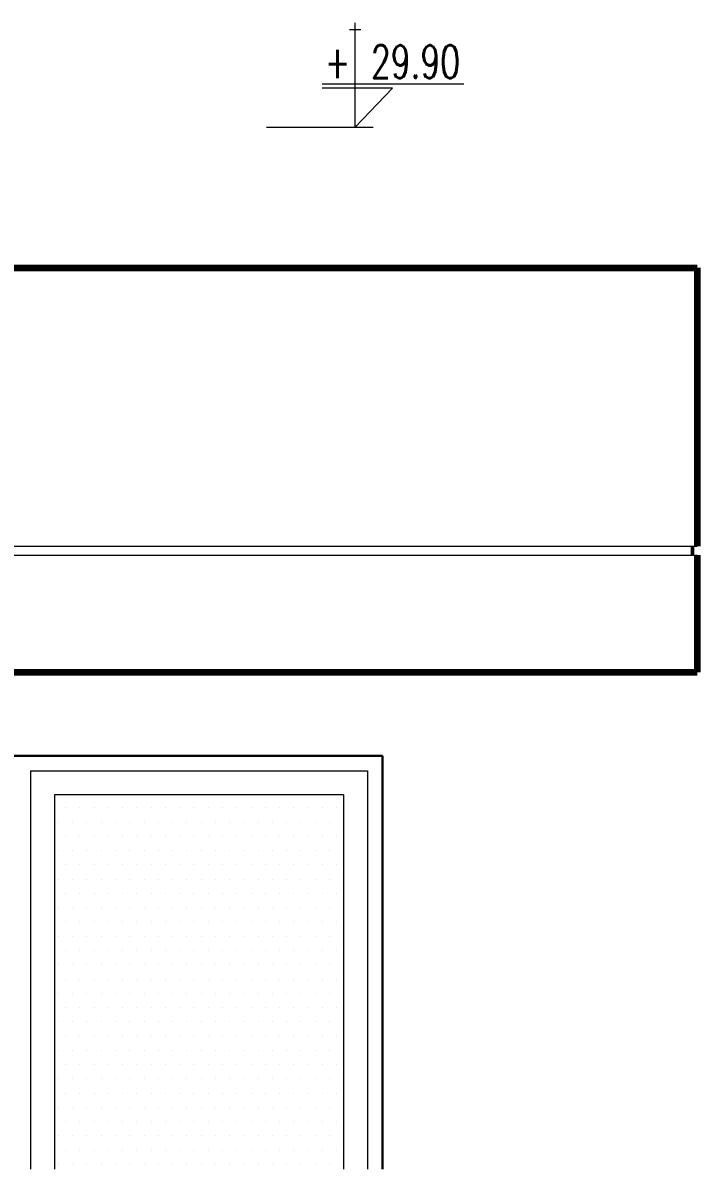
# Model space of a CAD drawing. Header units: millimetres. Extents: x 2016.56 to 2021.8, y 13721.83 to 13722.48.
# Drawn here: x 2020.2363 to 2020.2813, y 13722.3633 to 13722.4399 of the extents above; entities that cross this region are included whole.
import ezdxf

# ---------------------------------------------------------------- set-up
doc = ezdxf.new("R2010")
doc.units = ezdxf.units.MM
doc.layers.get('0').update_dxf_attribs({"lineweight": 20})
for name, color, linetype, lineweight in [('0.3', 150, 'Continuous', 30), ('0.5', 200, 'Continuous', 50), ('1.2', 120, 'Continuous', 120), ('DUVAR', 4, 'Continuous', 40), ('TEXT', 7, 'Continuous', 20)]:
    doc.layers.add(name, color=color, linetype=linetype, lineweight=lineweight)
doc.styles.get("Standard").update_dxf_attribs({"font": 'txt.shx', "width": 0.7, "height": 11})

msp = doc.modelspace()

# ---------------------------------------------------------------- linework, layer by layer
for p, q in [((2020.201315, 13722.404938), (2020.281315, 13722.404938)), ((2020.201315, 13722.404338), (2020.281315, 13722.404338)), ((2020.236815, 13722.389938), (2020.259315, 13722.389938)), ((2020.236815, 13722.389938), (2020.236815, 13722.363338)), ((2020.259315, 13722.389938), (2020.259315, 13722.363338)), ((2020.238415, 13722.388338), (2020.238415, 13722.363338)), ((2020.257715, 13722.388338), (2020.238415, 13722.388338)), ((2020.257715, 13722.388338), (2020.257715, 13722.363338))]:
    msp.add_line(p, q)
at = {"layer": '0.3'}
for p, q in [((2020.212315, 13722.390938), (2020.260315, 13722.390938)), ((2020.260315, 13722.390938), (2020.260315, 13722.363338))]:
    msp.add_line(p, q, dxfattribs=at)
at = {"layer": '0.5'}
msp.add_line((2020.281015, 13722.404938), (2020.281015, 13722.404338), dxfattribs=at)
at = {"layer": '1.2'}
for p, q in [((2020.201315, 13722.423538), (2020.281315, 13722.423538)), ((2020.281315, 13722.423538), (2020.281315, 13722.404938)), ((2020.281315, 13722.404338), (2020.281315, 13722.396538)), ((2020.201315, 13722.396538), (2020.281315, 13722.396538))]:
    msp.add_line(p, q, dxfattribs=at)
at = {"layer": 'DUVAR'}
for p, q in [((2020.239159, 13722.387462), (2020.239159, 13722.387462)), ((2020.240111, 13722.387462), (2020.240111, 13722.387462)), ((2020.241064, 13722.387462), (2020.241064, 13722.387462)), ((2020.242016, 13722.387462), (2020.242016, 13722.387462)), ((2020.242969, 13722.387462), (2020.242969, 13722.387462)), ((2020.243921, 13722.387462), (2020.243921, 13722.387462)), ((2020.244874, 13722.387462), (2020.244874, 13722.387462)), ((2020.245826, 13722.387462), (2020.245826, 13722.387462)), ((2020.246779, 13722.387462), (2020.246779, 13722.387462)), ((2020.247731, 13722.387462), (2020.247731, 13722.387462)), ((2020.248684, 13722.387462), (2020.248684, 13722.387462)), ((2020.249636, 13722.387462), (2020.249636, 13722.387462)), ((2020.250589, 13722.387462), (2020.250589, 13722.387462)), ((2020.251541, 13722.387462), (2020.251541, 13722.387462)), ((2020.252494, 13722.387462), (2020.252494, 13722.387462)), ((2020.253446, 13722.387462), (2020.253446, 13722.387462)), ((2020.254399, 13722.387462), (2020.254399, 13722.387462)), ((2020.255351, 13722.387462), (2020.255351, 13722.387462)), ((2020.256304, 13722.387462), (2020.256304, 13722.387462)), ((2020.257256, 13722.387462), (2020.257256, 13722.387462)), ((2020.238683, 13722.386509), (2020.238683, 13722.386509)), ((2020.239635, 13722.386509), (2020.239635, 13722.386509)), ((2020.240588, 13722.386509), (2020.240588, 13722.386509)), ((2020.24154, 13722.386509), (2020.24154, 13722.386509)), ((2020.242493, 13722.386509), (2020.242493, 13722.386509)), ((2020.243445, 13722.386509), (2020.243445, 13722.386509)), ((2020.244398, 13722.386509), (2020.244398, 13722.386509)), ((2020.24535, 13722.386509), (2020.24535, 13722.386509)), ((2020.246303, 13722.386509), (2020.246303, 13722.386509)), ((2020.247255, 13722.386509), (2020.247255, 13722.386509)), ((2020.248208, 13722.386509), (2020.248208, 13722.386509)), ((2020.24916, 13722.386509), (2020.24916, 13722.386509)), ((2020.250113, 13722.386509), (2020.250113, 13722.386509)), ((2020.251065, 13722.386509), (2020.251065, 13722.386509)), ((2020.252018, 13722.386509), (2020.252018, 13722.386509)), ((2020.25297, 13722.386509), (2020.25297, 13722.386509)), ((2020.253923, 13722.386509), (2020.253923, 13722.386509)), ((2020.254875, 13722.386509), (2020.254875, 13722.386509)), ((2020.255828, 13722.386509), (2020.255828, 13722.386509)), ((2020.25678, 13722.386509), (2020.25678, 13722.386509)), ((2020.239159, 13722.385557), (2020.239159, 13722.385557)), ((2020.240111, 13722.385557), (2020.240111, 13722.385557)), ((2020.241064, 13722.385557), (2020.241064, 13722.385557)), ((2020.242016, 13722.385557), (2020.242016, 13722.385557)), ((2020.242969, 13722.385557), (2020.242969, 13722.385557)), ((2020.243921, 13722.385557), (2020.243921, 13722.385557)), ((2020.244874, 13722.385557), (2020.244874, 13722.385557)), ((2020.245826, 13722.385557), (2020.245826, 13722.385557)), ((2020.246779, 13722.385557), (2020.246779, 13722.385557)), ((2020.247731, 13722.385557), (2020.247731, 13722.385557)), ((2020.248684, 13722.385557), (2020.248684, 13722.385557)), ((2020.249636, 13722.385557), (2020.249636, 13722.385557)), ((2020.250589, 13722.385557), (2020.250589, 13722.385557)), ((2020.251541, 13722.385557), (2020.251541, 13722.385557)), ((2020.252494, 13722.385557), (2020.252494, 13722.385557)), ((2020.253446, 13722.385557), (2020.253446, 13722.385557)), ((2020.254399, 13722.385557), (2020.254399, 13722.385557)), ((2020.255351, 13722.385557), (2020.255351, 13722.385557)), ((2020.256304, 13722.385557), (2020.256304, 13722.385557)), ((2020.257256, 13722.385557), (2020.257256, 13722.385557)), ((2020.238683, 13722.384604), (2020.238683, 13722.384604)), ((2020.239635, 13722.384604), (2020.239635, 13722.384604)), ((2020.240588, 13722.384604), (2020.240588, 13722.384604)), ((2020.24154, 13722.384604), (2020.24154, 13722.384604)), ((2020.242493, 13722.384604), (2020.242493, 13722.384604)), ((2020.243445, 13722.384604), (2020.243445, 13722.384604)), ((2020.244398, 13722.384604), (2020.244398, 13722.384604)), ((2020.24535, 13722.384604), (2020.24535, 13722.384604)), ((2020.246303, 13722.384604), (2020.246303, 13722.384604)), ((2020.247255, 13722.384604), (2020.247255, 13722.384604)), ((2020.248208, 13722.384604), (2020.248208, 13722.384604)), ((2020.24916, 13722.384604), (2020.24916, 13722.384604)), ((2020.250113, 13722.384604), (2020.250113, 13722.384604)), ((2020.251065, 13722.384604), (2020.251065, 13722.384604)), ((2020.252018, 13722.384604), (2020.252018, 13722.384604)), ((2020.25297, 13722.384604), (2020.25297, 13722.384604)), ((2020.253923, 13722.384604), (2020.253923, 13722.384604)), ((2020.254875, 13722.384604), (2020.254875, 13722.384604)), ((2020.255828, 13722.384604), (2020.255828, 13722.384604)), ((2020.25678, 13722.384604), (2020.25678, 13722.384604)), ((2020.239159, 13722.383652), (2020.239159, 13722.383652)), ((2020.240111, 13722.383652), (2020.240111, 13722.383652)), ((2020.241064, 13722.383652), (2020.241064, 13722.383652)), ((2020.242016, 13722.383652), (2020.242016, 13722.383652)), ((2020.242969, 13722.383652), (2020.242969, 13722.383652)), ((2020.243921, 13722.383652), (2020.243921, 13722.383652)), ((2020.244874, 13722.383652), (2020.244874, 13722.383652)), ((2020.245826, 13722.383652), (2020.245826, 13722.383652)), ((2020.246779, 13722.383652), (2020.246779, 13722.383652)), ((2020.247731, 13722.383652), (2020.247731, 13722.383652)), ((2020.248684, 13722.383652), (2020.248684, 13722.383652)), ((2020.249636, 13722.383652), (2020.249636, 13722.383652)), ((2020.250589, 13722.383652), (2020.250589, 13722.383652)), ((2020.251541, 13722.383652), (2020.251541, 13722.383652)), ((2020.252494, 13722.383652), (2020.252494, 13722.383652)), ((2020.253446, 13722.383652), (2020.253446, 13722.383652)), ((2020.254399, 13722.383652), (2020.254399, 13722.383652)), ((2020.255351, 13722.383652), (2020.255351, 13722.383652)), ((2020.256304, 13722.383652), (2020.256304, 13722.383652)), ((2020.257256, 13722.383652), (2020.257256, 13722.383652)), ((2020.238683, 13722.382699), (2020.238683, 13722.382699)), ((2020.239635, 13722.382699), (2020.239635, 13722.382699)), ((2020.240588, 13722.382699), (2020.240588, 13722.382699)), ((2020.24154, 13722.382699), (2020.24154, 13722.382699)), ((2020.242493, 13722.382699), (2020.242493, 13722.382699)), ((2020.243445, 13722.382699), (2020.243445, 13722.382699)), ((2020.244398, 13722.382699), (2020.244398, 13722.382699)), ((2020.24535, 13722.382699), (2020.24535, 13722.382699)), ((2020.246303, 13722.382699), (2020.246303, 13722.382699)), ((2020.247255, 13722.382699), (2020.247255, 13722.382699)), ((2020.248208, 13722.382699), (2020.248208, 13722.382699)), ((2020.24916, 13722.382699), (2020.24916, 13722.382699)), ((2020.250113, 13722.382699), (2020.250113, 13722.382699)), ((2020.251065, 13722.382699), (2020.251065, 13722.382699)), ((2020.252018, 13722.382699), (2020.252018, 13722.382699)), ((2020.25297, 13722.382699), (2020.25297, 13722.382699)), ((2020.253923, 13722.382699), (2020.253923, 13722.382699)), ((2020.254875, 13722.382699), (2020.254875, 13722.382699)), ((2020.255828, 13722.382699), (2020.255828, 13722.382699)), ((2020.25678, 13722.382699), (2020.25678, 13722.382699)), ((2020.239159, 13722.381747), (2020.239159, 13722.381747)), ((2020.240111, 13722.381747), (2020.240111, 13722.381747)), ((2020.241064, 13722.381747), (2020.241064, 13722.381747)), ((2020.242016, 13722.381747), (2020.242016, 13722.381747)), ((2020.242969, 13722.381747), (2020.242969, 13722.381747)), ((2020.243921, 13722.381747), (2020.243921, 13722.381747)), ((2020.244874, 13722.381747), (2020.244874, 13722.381747)), ((2020.245826, 13722.381747), (2020.245826, 13722.381747)), ((2020.246779, 13722.381747), (2020.246779, 13722.381747)), ((2020.247731, 13722.381747), (2020.247731, 13722.381747)), ((2020.248684, 13722.381747), (2020.248684, 13722.381747)), ((2020.249636, 13722.381747), (2020.249636, 13722.381747)), ((2020.250589, 13722.381747), (2020.250589, 13722.381747)), ((2020.251541, 13722.381747), (2020.251541, 13722.381747)), ((2020.252494, 13722.381747), (2020.252494, 13722.381747)), ((2020.253446, 13722.381747), (2020.253446, 13722.381747)), ((2020.254399, 13722.381747), (2020.254399, 13722.381747)), ((2020.255351, 13722.381747), (2020.255351, 13722.381747)), ((2020.256304, 13722.381747), (2020.256304, 13722.381747)), ((2020.257256, 13722.381747), (2020.257256, 13722.381747)), ((2020.238683, 13722.380794), (2020.238683, 13722.380794)), ((2020.239635, 13722.380794), (2020.239635, 13722.380794)), ((2020.240588, 13722.380794), (2020.240588, 13722.380794)), ((2020.24154, 13722.380794), (2020.24154, 13722.380794)), ((2020.242493, 13722.380794), (2020.242493, 13722.380794)), ((2020.243445, 13722.380794), (2020.243445, 13722.380794)), ((2020.244398, 13722.380794), (2020.244398, 13722.380794)), ((2020.24535, 13722.380794), (2020.24535, 13722.380794)), ((2020.246303, 13722.380794), (2020.246303, 13722.380794)), ((2020.247255, 13722.380794), (2020.247255, 13722.380794)), ((2020.248208, 13722.380794), (2020.248208, 13722.380794)), ((2020.24916, 13722.380794), (2020.24916, 13722.380794)), ((2020.250113, 13722.380794), (2020.250113, 13722.380794)), ((2020.251065, 13722.380794), (2020.251065, 13722.380794)), ((2020.252018, 13722.380794), (2020.252018, 13722.380794)), ((2020.25297, 13722.380794), (2020.25297, 13722.380794)), ((2020.253923, 13722.380794), (2020.253923, 13722.380794)), ((2020.254875, 13722.380794), (2020.254875, 13722.380794)), ((2020.255828, 13722.380794), (2020.255828, 13722.380794)), ((2020.25678, 13722.380794), (2020.25678, 13722.380794)), ((2020.239159, 13722.379842), (2020.239159, 13722.379842)), ((2020.240111, 13722.379842), (2020.240111, 13722.379842)), ((2020.241064, 13722.379842), (2020.241064, 13722.379842)), ((2020.242016, 13722.379842), (2020.242016, 13722.379842)), ((2020.242969, 13722.379842), (2020.242969, 13722.379842)), ((2020.243921, 13722.379842), (2020.243921, 13722.379842)), ((2020.244874, 13722.379842), (2020.244874, 13722.379842)), ((2020.245826, 13722.379842), (2020.245826, 13722.379842)), ((2020.246779, 13722.379842), (2020.246779, 13722.379842)), ((2020.247731, 13722.379842), (2020.247731, 13722.379842)), ((2020.248684, 13722.379842), (2020.248684, 13722.379842)), ((2020.249636, 13722.379842), (2020.249636, 13722.379842)), ((2020.250589, 13722.379842), (2020.250589, 13722.379842)), ((2020.251541, 13722.379842), (2020.251541, 13722.379842)), ((2020.252494, 13722.379842), (2020.252494, 13722.379842)), ((2020.253446, 13722.379842), (2020.253446, 13722.379842)), ((2020.254399, 13722.379842), (2020.254399, 13722.379842)), ((2020.255351, 13722.379842), (2020.255351, 13722.379842)), ((2020.256304, 13722.379842), (2020.256304, 13722.379842)), ((2020.257256, 13722.379842), (2020.257256, 13722.379842)), ((2020.238683, 13722.378889), (2020.238683, 13722.378889)), ((2020.239635, 13722.378889), (2020.239635, 13722.378889)), ((2020.240588, 13722.378889), (2020.240588, 13722.378889)), ((2020.24154, 13722.378889), (2020.24154, 13722.378889)), ((2020.242493, 13722.378889), (2020.242493, 13722.378889)), ((2020.243445, 13722.378889), (2020.243445, 13722.378889)), ((2020.244398, 13722.378889), (2020.244398, 13722.378889)), ((2020.24535, 13722.378889), (2020.24535, 13722.378889)), ((2020.246303, 13722.378889), (2020.246303, 13722.378889)), ((2020.247255, 13722.378889), (2020.247255, 13722.378889)), ((2020.248208, 13722.378889), (2020.248208, 13722.378889)), ((2020.24916, 13722.378889), (2020.24916, 13722.378889)), ((2020.250113, 13722.378889), (2020.250113, 13722.378889)), ((2020.251065, 13722.378889), (2020.251065, 13722.378889)), ((2020.252018, 13722.378889), (2020.252018, 13722.378889)), ((2020.25297, 13722.378889), (2020.25297, 13722.378889)), ((2020.253923, 13722.378889), (2020.253923, 13722.378889)), ((2020.254875, 13722.378889), (2020.254875, 13722.378889)), ((2020.255828, 13722.378889), (2020.255828, 13722.378889)), ((2020.25678, 13722.378889), (2020.25678, 13722.378889)), ((2020.239159, 13722.377937), (2020.239159, 13722.377937)), ((2020.240111, 13722.377937), (2020.240111, 13722.377937)), ((2020.241064, 13722.377937), (2020.241064, 13722.377937)), ((2020.242016, 13722.377937), (2020.242016, 13722.377937)), ((2020.242969, 13722.377937), (2020.242969, 13722.377937)), ((2020.243921, 13722.377937), (2020.243921, 13722.377937)), ((2020.244874, 13722.377937), (2020.244874, 13722.377937)), ((2020.245826, 13722.377937), (2020.245826, 13722.377937)), ((2020.246779, 13722.377937), (2020.246779, 13722.377937)), ((2020.247731, 13722.377937), (2020.247731, 13722.377937)), ((2020.248684, 13722.377937), (2020.248684, 13722.377937)), ((2020.249636, 13722.377937), (2020.249636, 13722.377937)), ((2020.250589, 13722.377937), (2020.250589, 13722.377937)), ((2020.251541, 13722.377937), (2020.251541, 13722.377937)), ((2020.252494, 13722.377937), (2020.252494, 13722.377937)), ((2020.253446, 13722.377937), (2020.253446, 13722.377937)), ((2020.254399, 13722.377937), (2020.254399, 13722.377937)), ((2020.255351, 13722.377937), (2020.255351, 13722.377937)), ((2020.256304, 13722.377937), (2020.256304, 13722.377937)), ((2020.257256, 13722.377937), (2020.257256, 13722.377937)), ((2020.238683, 13722.376984), (2020.238683, 13722.376984)), ((2020.239635, 13722.376984), (2020.239635, 13722.376984)), ((2020.240588, 13722.376984), (2020.240588, 13722.376984)), ((2020.24154, 13722.376984), (2020.24154, 13722.376984)), ((2020.242493, 13722.376984), (2020.242493, 13722.376984)), ((2020.243445, 13722.376984), (2020.243445, 13722.376984)), ((2020.244398, 13722.376984), (2020.244398, 13722.376984)), ((2020.24535, 13722.376984), (2020.24535, 13722.376984)), ((2020.246303, 13722.376984), (2020.246303, 13722.376984)), ((2020.247255, 13722.376984), (2020.247255, 13722.376984)), ((2020.248208, 13722.376984), (2020.248208, 13722.376984)), ((2020.24916, 13722.376984), (2020.24916, 13722.376984)), ((2020.250113, 13722.376984), (2020.250113, 13722.376984)), ((2020.251065, 13722.376984), (2020.251065, 13722.376984)), ((2020.252018, 13722.376984), (2020.252018, 13722.376984)), ((2020.25297, 13722.376984), (2020.25297, 13722.376984)), ((2020.253923, 13722.376984), (2020.253923, 13722.376984)), ((2020.254875, 13722.376984), (2020.254875, 13722.376984)), ((2020.255828, 13722.376984), (2020.255828, 13722.376984)), ((2020.25678, 13722.376984), (2020.25678, 13722.376984)), ((2020.239159, 13722.376032), (2020.239159, 13722.376032)), ((2020.240111, 13722.376032), (2020.240111, 13722.376032)), ((2020.241064, 13722.376032), (2020.241064, 13722.376032)), ((2020.242016, 13722.376032), (2020.242016, 13722.376032)), ((2020.242969, 13722.376032), (2020.242969, 13722.376032)), ((2020.243921, 13722.376032), (2020.243921, 13722.376032)), ((2020.244874, 13722.376032), (2020.244874, 13722.376032)), ((2020.245826, 13722.376032), (2020.245826, 13722.376032)), ((2020.246779, 13722.376032), (2020.246779, 13722.376032)), ((2020.247731, 13722.376032), (2020.247731, 13722.376032)), ((2020.248684, 13722.376032), (2020.248684, 13722.376032)), ((2020.249636, 13722.376032), (2020.249636, 13722.376032)), ((2020.250589, 13722.376032), (2020.250589, 13722.376032)), ((2020.251541, 13722.376032), (2020.251541, 13722.376032)), ((2020.252494, 13722.376032), (2020.252494, 13722.376032)), ((2020.253446, 13722.376032), (2020.253446, 13722.376032)), ((2020.254399, 13722.376032), (2020.254399, 13722.376032)), ((2020.255351, 13722.376032), (2020.255351, 13722.376032)), ((2020.256304, 13722.376032), (2020.256304, 13722.376032)), ((2020.257256, 13722.376032), (2020.257256, 13722.376032)), ((2020.238683, 13722.375079), (2020.238683, 13722.375079)), ((2020.239635, 13722.375079), (2020.239635, 13722.375079)), ((2020.240588, 13722.375079), (2020.240588, 13722.375079)), ((2020.24154, 13722.375079), (2020.24154, 13722.375079)), ((2020.242493, 13722.375079), (2020.242493, 13722.375079)), ((2020.243445, 13722.375079), (2020.243445, 13722.375079)), ((2020.244398, 13722.375079), (2020.244398, 13722.375079)), ((2020.24535, 13722.375079), (2020.24535, 13722.375079)), ((2020.246303, 13722.375079), (2020.246303, 13722.375079)), ((2020.247255, 13722.375079), (2020.247255, 13722.375079)), ((2020.248208, 13722.375079), (2020.248208, 13722.375079)), ((2020.24916, 13722.375079), (2020.24916, 13722.375079)), ((2020.250113, 13722.375079), (2020.250113, 13722.375079)), ((2020.251065, 13722.375079), (2020.251065, 13722.375079)), ((2020.252018, 13722.375079), (2020.252018, 13722.375079)), ((2020.25297, 13722.375079), (2020.25297, 13722.375079)), ((2020.253923, 13722.375079), (2020.253923, 13722.375079)), ((2020.254875, 13722.375079), (2020.254875, 13722.375079)), ((2020.255828, 13722.375079), (2020.255828, 13722.375079)), ((2020.25678, 13722.375079), (2020.25678, 13722.375079)), ((2020.239159, 13722.374127), (2020.239159, 13722.374127)), ((2020.240111, 13722.374127), (2020.240111, 13722.374127)), ((2020.241064, 13722.374127), (2020.241064, 13722.374127)), ((2020.242016, 13722.374127), (2020.242016, 13722.374127)), ((2020.242969, 13722.374127), (2020.242969, 13722.374127)), ((2020.243921, 13722.374127), (2020.243921, 13722.374127)), ((2020.244874, 13722.374127), (2020.244874, 13722.374127)), ((2020.245826, 13722.374127), (2020.245826, 13722.374127)), ((2020.246779, 13722.374127), (2020.246779, 13722.374127)), ((2020.247731, 13722.374127), (2020.247731, 13722.374127)), ((2020.248684, 13722.374127), (2020.248684, 13722.374127)), ((2020.249636, 13722.374127), (2020.249636, 13722.374127)), ((2020.250589, 13722.374127), (2020.250589, 13722.374127)), ((2020.251541, 13722.374127), (2020.251541, 13722.374127)), ((2020.252494, 13722.374127), (2020.252494, 13722.374127)), ((2020.253446, 13722.374127), (2020.253446, 13722.374127)), ((2020.254399, 13722.374127), (2020.254399, 13722.374127)), ((2020.255351, 13722.374127), (2020.255351, 13722.374127)), ((2020.256304, 13722.374127), (2020.256304, 13722.374127)), ((2020.257256, 13722.374127), (2020.257256, 13722.374127)), ((2020.238683, 13722.373174), (2020.238683, 13722.373174)), ((2020.239635, 13722.373174), (2020.239635, 13722.373174)), ((2020.240588, 13722.373174), (2020.240588, 13722.373174)), ((2020.24154, 13722.373174), (2020.24154, 13722.373174)), ((2020.242493, 13722.373174), (2020.242493, 13722.373174)), ((2020.243445, 13722.373174), (2020.243445, 13722.373174)), ((2020.244398, 13722.373174), (2020.244398, 13722.373174)), ((2020.24535, 13722.373174), (2020.24535, 13722.373174)), ((2020.246303, 13722.373174), (2020.246303, 13722.373174)), ((2020.247255, 13722.373174), (2020.247255, 13722.373174)), ((2020.248208, 13722.373174), (2020.248208, 13722.373174)), ((2020.24916, 13722.373174), (2020.24916, 13722.373174)), ((2020.250113, 13722.373174), (2020.250113, 13722.373174)), ((2020.251065, 13722.373174), (2020.251065, 13722.373174)), ((2020.252018, 13722.373174), (2020.252018, 13722.373174)), ((2020.25297, 13722.373174), (2020.25297, 13722.373174)), ((2020.253923, 13722.373174), (2020.253923, 13722.373174)), ((2020.254875, 13722.373174), (2020.254875, 13722.373174)), ((2020.255828, 13722.373174), (2020.255828, 13722.373174)), ((2020.25678, 13722.373174), (2020.25678, 13722.373174)), ((2020.239159, 13722.372222), (2020.239159, 13722.372222)), ((2020.240111, 13722.372222), (2020.240111, 13722.372222)), ((2020.241064, 13722.372222), (2020.241064, 13722.372222)), ((2020.242016, 13722.372222), (2020.242016, 13722.372222)), ((2020.242969, 13722.372222), (2020.242969, 13722.372222)), ((2020.243921, 13722.372222), (2020.243921, 13722.372222)), ((2020.244874, 13722.372222), (2020.244874, 13722.372222)), ((2020.245826, 13722.372222), (2020.245826, 13722.372222)), ((2020.246779, 13722.372222), (2020.246779, 13722.372222)), ((2020.247731, 13722.372222), (2020.247731, 13722.372222)), ((2020.248684, 13722.372222), (2020.248684, 13722.372222)), ((2020.249636, 13722.372222), (2020.249636, 13722.372222)), ((2020.250589, 13722.372222), (2020.250589, 13722.372222)), ((2020.251541, 13722.372222), (2020.251541, 13722.372222)), ((2020.252494, 13722.372222), (2020.252494, 13722.372222)), ((2020.253446, 13722.372222), (2020.253446, 13722.372222)), ((2020.254399, 13722.372222), (2020.254399, 13722.372222)), ((2020.255351, 13722.372222), (2020.255351, 13722.372222)), ((2020.256304, 13722.372222), (2020.256304, 13722.372222)), ((2020.257256, 13722.372222), (2020.257256, 13722.372222)), ((2020.238683, 13722.371269), (2020.238683, 13722.371269)), ((2020.239635, 13722.371269), (2020.239635, 13722.371269)), ((2020.240588, 13722.371269), (2020.240588, 13722.371269)), ((2020.24154, 13722.371269), (2020.24154, 13722.371269)), ((2020.242493, 13722.371269), (2020.242493, 13722.371269)), ((2020.243445, 13722.371269), (2020.243445, 13722.371269)), ((2020.244398, 13722.371269), (2020.244398, 13722.371269)), ((2020.24535, 13722.371269), (2020.24535, 13722.371269)), ((2020.246303, 13722.371269), (2020.246303, 13722.371269)), ((2020.247255, 13722.371269), (2020.247255, 13722.371269)), ((2020.248208, 13722.371269), (2020.248208, 13722.371269)), ((2020.24916, 13722.371269), (2020.24916, 13722.371269)), ((2020.250113, 13722.371269), (2020.250113, 13722.371269)), ((2020.251065, 13722.371269), (2020.251065, 13722.371269)), ((2020.252018, 13722.371269), (2020.252018, 13722.371269)), ((2020.25297, 13722.371269), (2020.25297, 13722.371269)), ((2020.253923, 13722.371269), (2020.253923, 13722.371269)), ((2020.254875, 13722.371269), (2020.254875, 13722.371269)), ((2020.255828, 13722.371269), (2020.255828, 13722.371269)), ((2020.25678, 13722.371269), (2020.25678, 13722.371269)), ((2020.239159, 13722.370317), (2020.239159, 13722.370317)), ((2020.240111, 13722.370317), (2020.240111, 13722.370317)), ((2020.241064, 13722.370317), (2020.241064, 13722.370317)), ((2020.242016, 13722.370317), (2020.242016, 13722.370317)), ((2020.242969, 13722.370317), (2020.242969, 13722.370317)), ((2020.243921, 13722.370317), (2020.243921, 13722.370317)), ((2020.244874, 13722.370317), (2020.244874, 13722.370317)), ((2020.245826, 13722.370317), (2020.245826, 13722.370317)), ((2020.246779, 13722.370317), (2020.246779, 13722.370317)), ((2020.247731, 13722.370317), (2020.247731, 13722.370317)), ((2020.248684, 13722.370317), (2020.248684, 13722.370317)), ((2020.249636, 13722.370317), (2020.249636, 13722.370317)), ((2020.250589, 13722.370317), (2020.250589, 13722.370317)), ((2020.251541, 13722.370317), (2020.251541, 13722.370317)), ((2020.252494, 13722.370317), (2020.252494, 13722.370317)), ((2020.253446, 13722.370317), (2020.253446, 13722.370317)), ((2020.254399, 13722.370317), (2020.254399, 13722.370317)), ((2020.255351, 13722.370317), (2020.255351, 13722.370317)), ((2020.256304, 13722.370317), (2020.256304, 13722.370317)), ((2020.257256, 13722.370317), (2020.257256, 13722.370317)), ((2020.238683, 13722.369364), (2020.238683, 13722.369364)), ((2020.239635, 13722.369364), (2020.239635, 13722.369364)), ((2020.240588, 13722.369364), (2020.240588, 13722.369364)), ((2020.24154, 13722.369364), (2020.24154, 13722.369364)), ((2020.242493, 13722.369364), (2020.242493, 13722.369364)), ((2020.243445, 13722.369364), (2020.243445, 13722.369364)), ((2020.244398, 13722.369364), (2020.244398, 13722.369364)), ((2020.24535, 13722.369364), (2020.24535, 13722.369364)), ((2020.246303, 13722.369364), (2020.246303, 13722.369364)), ((2020.247255, 13722.369364), (2020.247255, 13722.369364)), ((2020.248208, 13722.369364), (2020.248208, 13722.369364)), ((2020.24916, 13722.369364), (2020.24916, 13722.369364)), ((2020.250113, 13722.369364), (2020.250113, 13722.369364)), ((2020.251065, 13722.369364), (2020.251065, 13722.369364)), ((2020.252018, 13722.369364), (2020.252018, 13722.369364)), ((2020.25297, 13722.369364), (2020.25297, 13722.369364)), ((2020.253923, 13722.369364), (2020.253923, 13722.369364)), ((2020.254875, 13722.369364), (2020.254875, 13722.369364)), ((2020.255828, 13722.369364), (2020.255828, 13722.369364)), ((2020.25678, 13722.369364), (2020.25678, 13722.369364)), ((2020.239159, 13722.368412), (2020.239159, 13722.368412)), ((2020.240111, 13722.368412), (2020.240111, 13722.368412)), ((2020.241064, 13722.368412), (2020.241064, 13722.368412)), ((2020.242016, 13722.368412), (2020.242016, 13722.368412)), ((2020.242969, 13722.368412), (2020.242969, 13722.368412)), ((2020.243921, 13722.368412), (2020.243921, 13722.368412)), ((2020.244874, 13722.368412), (2020.244874, 13722.368412)), ((2020.245826, 13722.368412), (2020.245826, 13722.368412)), ((2020.246779, 13722.368412), (2020.246779, 13722.368412)), ((2020.247731, 13722.368412), (2020.247731, 13722.368412)), ((2020.248684, 13722.368412), (2020.248684, 13722.368412)), ((2020.249636, 13722.368412), (2020.249636, 13722.368412)), ((2020.250589, 13722.368412), (2020.250589, 13722.368412)), ((2020.251541, 13722.368412), (2020.251541, 13722.368412)), ((2020.252494, 13722.368412), (2020.252494, 13722.368412)), ((2020.253446, 13722.368412), (2020.253446, 13722.368412)), ((2020.254399, 13722.368412), (2020.254399, 13722.368412)), ((2020.255351, 13722.368412), (2020.255351, 13722.368412)), ((2020.256304, 13722.368412), (2020.256304, 13722.368412)), ((2020.257256, 13722.368412), (2020.257256, 13722.368412)), ((2020.238683, 13722.367459), (2020.238683, 13722.367459)), ((2020.239635, 13722.367459), (2020.239635, 13722.367459)), ((2020.240588, 13722.367459), (2020.240588, 13722.367459)), ((2020.24154, 13722.367459), (2020.24154, 13722.367459)), ((2020.242493, 13722.367459), (2020.242493, 13722.367459)), ((2020.243445, 13722.367459), (2020.243445, 13722.367459)), ((2020.244398, 13722.367459), (2020.244398, 13722.367459)), ((2020.24535, 13722.367459), (2020.24535, 13722.367459)), ((2020.246303, 13722.367459), (2020.246303, 13722.367459)), ((2020.247255, 13722.367459), (2020.247255, 13722.367459)), ((2020.248208, 13722.367459), (2020.248208, 13722.367459)), ((2020.24916, 13722.367459), (2020.24916, 13722.367459)), ((2020.250113, 13722.367459), (2020.250113, 13722.367459)), ((2020.251065, 13722.367459), (2020.251065, 13722.367459)), ((2020.252018, 13722.367459), (2020.252018, 13722.367459)), ((2020.25297, 13722.367459), (2020.25297, 13722.367459)), ((2020.253923, 13722.367459), (2020.253923, 13722.367459)), ((2020.254875, 13722.367459), (2020.254875, 13722.367459)), ((2020.255828, 13722.367459), (2020.255828, 13722.367459)), ((2020.25678, 13722.367459), (2020.25678, 13722.367459)), ((2020.239159, 13722.366507), (2020.239159, 13722.366507)), ((2020.240111, 13722.366507), (2020.240111, 13722.366507)), ((2020.241064, 13722.366507), (2020.241064, 13722.366507)), ((2020.242016, 13722.366507), (2020.242016, 13722.366507)), ((2020.242969, 13722.366507), (2020.242969, 13722.366507)), ((2020.243921, 13722.366507), (2020.243921, 13722.366507)), ((2020.244874, 13722.366507), (2020.244874, 13722.366507)), ((2020.245826, 13722.366507), (2020.245826, 13722.366507)), ((2020.246779, 13722.366507), (2020.246779, 13722.366507)), ((2020.247731, 13722.366507), (2020.247731, 13722.366507)), ((2020.248684, 13722.366507), (2020.248684, 13722.366507)), ((2020.249636, 13722.366507), (2020.249636, 13722.366507)), ((2020.250589, 13722.366507), (2020.250589, 13722.366507)), ((2020.251541, 13722.366507), (2020.251541, 13722.366507)), ((2020.252494, 13722.366507), (2020.252494, 13722.366507)), ((2020.253446, 13722.366507), (2020.253446, 13722.366507)), ((2020.254399, 13722.366507), (2020.254399, 13722.366507)), ((2020.255351, 13722.366507), (2020.255351, 13722.366507)), ((2020.256304, 13722.366507), (2020.256304, 13722.366507)), ((2020.257256, 13722.366507), (2020.257256, 13722.366507)), ((2020.238683, 13722.365554), (2020.238683, 13722.365554)), ((2020.239635, 13722.365554), (2020.239635, 13722.365554)), ((2020.240588, 13722.365554), (2020.240588, 13722.365554)), ((2020.24154, 13722.365554), (2020.24154, 13722.365554)), ((2020.242493, 13722.365554), (2020.242493, 13722.365554)), ((2020.243445, 13722.365554), (2020.243445, 13722.365554)), ((2020.244398, 13722.365554), (2020.244398, 13722.365554)), ((2020.24535, 13722.365554), (2020.24535, 13722.365554)), ((2020.246303, 13722.365554), (2020.246303, 13722.365554)), ((2020.247255, 13722.365554), (2020.247255, 13722.365554)), ((2020.248208, 13722.365554), (2020.248208, 13722.365554)), ((2020.24916, 13722.365554), (2020.24916, 13722.365554)), ((2020.250113, 13722.365554), (2020.250113, 13722.365554)), ((2020.251065, 13722.365554), (2020.251065, 13722.365554)), ((2020.252018, 13722.365554), (2020.252018, 13722.365554)), ((2020.25297, 13722.365554), (2020.25297, 13722.365554)), ((2020.253923, 13722.365554), (2020.253923, 13722.365554)), ((2020.254875, 13722.365554), (2020.254875, 13722.365554)), ((2020.255828, 13722.365554), (2020.255828, 13722.365554)), ((2020.25678, 13722.365554), (2020.25678, 13722.365554)), ((2020.239159, 13722.364602), (2020.239159, 13722.364602)), ((2020.240111, 13722.364602), (2020.240111, 13722.364602)), ((2020.241064, 13722.364602), (2020.241064, 13722.364602)), ((2020.242016, 13722.364602), (2020.242016, 13722.364602)), ((2020.242969, 13722.364602), (2020.242969, 13722.364602)), ((2020.243921, 13722.364602), (2020.243921, 13722.364602)), ((2020.244874, 13722.364602), (2020.244874, 13722.364602)), ((2020.245826, 13722.364602), (2020.245826, 13722.364602)), ((2020.246779, 13722.364602), (2020.246779, 13722.364602)), ((2020.247731, 13722.364602), (2020.247731, 13722.364602)), ((2020.248684, 13722.364602), (2020.248684, 13722.364602)), ((2020.249636, 13722.364602), (2020.249636, 13722.364602)), ((2020.250589, 13722.364602), (2020.250589, 13722.364602)), ((2020.251541, 13722.364602), (2020.251541, 13722.364602)), ((2020.252494, 13722.364602), (2020.252494, 13722.364602)), ((2020.253446, 13722.364602), (2020.253446, 13722.364602)), ((2020.254399, 13722.364602), (2020.254399, 13722.364602)), ((2020.255351, 13722.364602), (2020.255351, 13722.364602)), ((2020.256304, 13722.364602), (2020.256304, 13722.364602)), ((2020.257256, 13722.364602), (2020.257256, 13722.364602)), ((2020.238683, 13722.363649), (2020.238683, 13722.363649)), ((2020.239635, 13722.363649), (2020.239635, 13722.363649)), ((2020.240588, 13722.363649), (2020.240588, 13722.363649)), ((2020.24154, 13722.363649), (2020.24154, 13722.363649)), ((2020.242493, 13722.363649), (2020.242493, 13722.363649)), ((2020.243445, 13722.363649), (2020.243445, 13722.363649)), ((2020.244398, 13722.363649), (2020.244398, 13722.363649)), ((2020.24535, 13722.363649), (2020.24535, 13722.363649)), ((2020.246303, 13722.363649), (2020.246303, 13722.363649)), ((2020.247255, 13722.363649), (2020.247255, 13722.363649)), ((2020.248208, 13722.363649), (2020.248208, 13722.363649)), ((2020.24916, 13722.363649), (2020.24916, 13722.363649)), ((2020.250113, 13722.363649), (2020.250113, 13722.363649)), ((2020.251065, 13722.363649), (2020.251065, 13722.363649)), ((2020.252018, 13722.363649), (2020.252018, 13722.363649)), ((2020.25297, 13722.363649), (2020.25297, 13722.363649)), ((2020.253923, 13722.363649), (2020.253923, 13722.363649)), ((2020.254875, 13722.363649), (2020.254875, 13722.363649)), ((2020.255828, 13722.363649), (2020.255828, 13722.363649)), ((2020.25678, 13722.363649), (2020.25678, 13722.363649))]:
    msp.add_line(p, q, dxfattribs=at)
at = {"layer": 'TEXT'}
for p, q in [((2020.258493, 13722.432938), (2020.258493, 13722.439899)), ((2020.25811, 13722.43945), (2020.258862, 13722.43945)), ((2020.265747, 13722.435811), (2020.256291, 13722.435811)), ((2020.260986, 13722.435543), (2020.256291, 13722.435543)), ((2020.258493, 13722.432938), (2020.260986, 13722.435543)), ((2020.252582, 13722.432938), (2020.259689, 13722.432938))]:
    msp.add_line(p, q, dxfattribs=at)

# ---------------------------------------------------------------- texts
at = {"layer": 'TEXT', "width": 0.7}
msp.add_text('+ 29.90', height=0.0022, dxfattribs=at).set_placement((2020.256461, 13722.436211))

doc.saveas('drawing.dxf')
